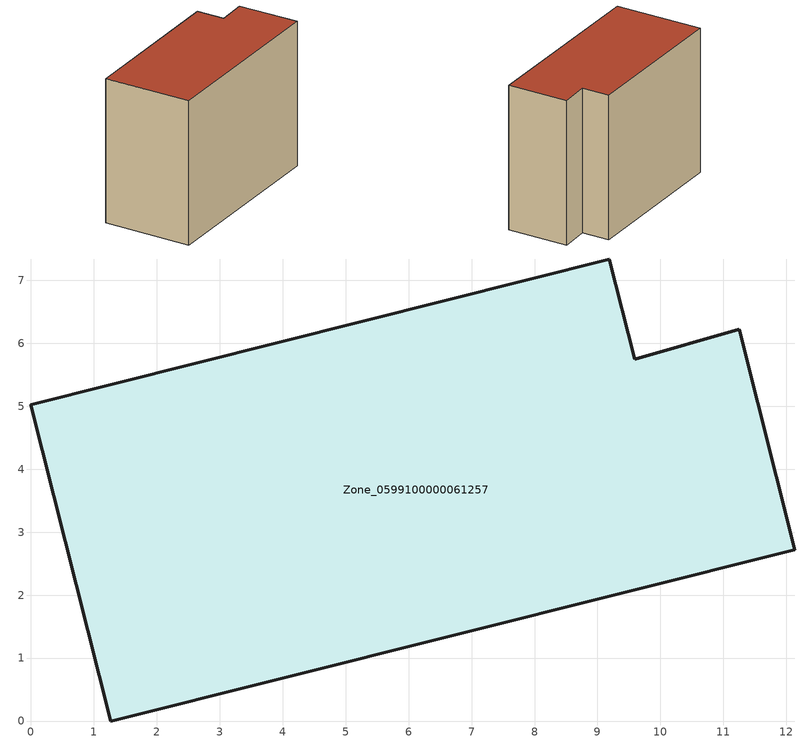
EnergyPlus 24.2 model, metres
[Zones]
Zone_0599100000061257
 floor ground (C_G): 0,5.02 9.19,7.34 9.59,5.75 11.25,6.22 12.13,2.72 1.26,0 z0
 wall outside (C_F): 9.19,7.34 0,5.02 1.26,0 12.13,2.72 11.25,6.22 9.59,5.75 9.19,7.34 z0:8.59
 roof outside (C_R): 12.13,2.72 11.25,6.22 9.59,5.75 9.19,7.34 0,5.02 1.26,0 z8.59
[BUILDING]
Pand.0599100000061257: North Axis=0; Terrain=City; Loads Convergence Tolerance Value=0.04; Temperature Convergence Tolerance Value=0.4; Solar Distribution=FullExterior; Maximum Number of Warmup Days=25; Minimum Number of Warmup Days=1
[Site:Location]
Rotterdam.The.Hague.AP_ZH_NLD Design_Conditions: Latitude=51.96; Longitude=4.45; Time Zone=1; Elevation=-4.5
[SITE:GROUNDTEMPERATURE:BUILDINGSURFACE]
18, 18, 18, 18, 18, 18, 18, 18, 18, 18, 18, 18
[MATERIAL] Thermal Absorptance=0.9; Solar Absorptance=0.7; Visible Absorptance=0.7
Name | Roughness | Thickness | Conductivity | Density | Specific Heat
G.TI.1992-2005 | MediumSmooth | 0.15 | 0.06 | 540 | 1210
F.TI.1992-2005 | Rough | 0.3 | 0.12 | 1920 | 840
R.TI.1992-2005 | MediumRough | 0.2 | 0.08 | 1500 | 1000
[CONSTRUCTION]
C_G: G.TI.1992-2005
C_F: F.TI.1992-2005
C_R: R.TI.1992-2005
[ZONE]
Zone_0599100000061257: Type=1; Multiplier=1; Ceiling Height=Autocalculate; Volume=Autocalculate; Floor Area=autocalculate; Part of Total Floor Area=Yes
[ZONEINFILTRATION:DESIGNFLOWRATE]
Infil_Zone_0599100000061257: Zone or ZoneList or Space or SpaceList=Zone_0599100000061257; Schedule=AlwaysOn; Design Flow Rate Calculation Method=Flow/Area; Flow Rate per Floor Area=0.0015; Constant Term Coefficient=1; Temperature Term Coefficient=0; Velocity Term Coefficient=0; Velocity Squared Term Coefficient=0
[HVACTEMPLATE:ZONE:IDEALLOADSAIRSYSTEM]
Zone_0599100000061257: Maximum Heating Supply Air Temperature=50; Minimum Cooling Supply Air Temperature=13; Maximum Heating Supply Air Humidity Ratio=0.0156; Minimum Cooling Supply Air Humidity Ratio=0.0077; Heating Limit=NoLimit; Cooling Limit=NoLimit; Dehumidification Control Type=ConstantSensibleHeatRatio; Cooling Sensible Heat Ratio=0.7; Dehumidification Setpoint=60; Humidification Control Type=None; Humidification Setpoint=30; Outdoor Air Method=None; Outdoor Air Flow Rate per Person=0.00944; Outdoor Air Flow Rate per Zone Floor Area=0; Outdoor Air Flow Rate per Zone=0; Demand Controlled Ventilation Type=None; Outdoor Air Economizer Type=NoEconomizer; Heat Recovery Type=None; Sensible Heat Recovery Effectiveness=0.7; Latent Heat Recovery Effectiveness=0.65
[ZONECONTROL:THERMOSTAT]
ThermostatControl_Zone_0599100000061257: Zone or ZoneList=Zone_0599100000061257; Control Type Schedule=DualSetpointControlType; Control 1=Thermostat_Zone_0599100000061257; Temperature Difference Between Cutout And Setpoint=0
[THERMOSTATSETPOINT:DUALSETPOINT]
Thermostat_Zone_0599100000061257: Heating Setpoint Temperature Schedule=HeatingSetpoint_Zone_0599100000061257; Cooling Setpoint Temperature Schedule=CoolingSetpoint_Zone_0599100000061257
[SCHEDULE:COMPACT]
HeatingSetpoint_Zone_0599100000061257: Through: 12/31, For: AllDays, Until: 24:00, 21
CoolingSetpoint_Zone_0599100000061257: Through: 12/31, For: AllDays, Until: 24:00, 24
DualSetpointControlType: Through: 12/31, For: AllDays, Until: 24:00, 4
AlwaysOn: Through: 12/31, For: AllDays, Until: 24:00, 1
